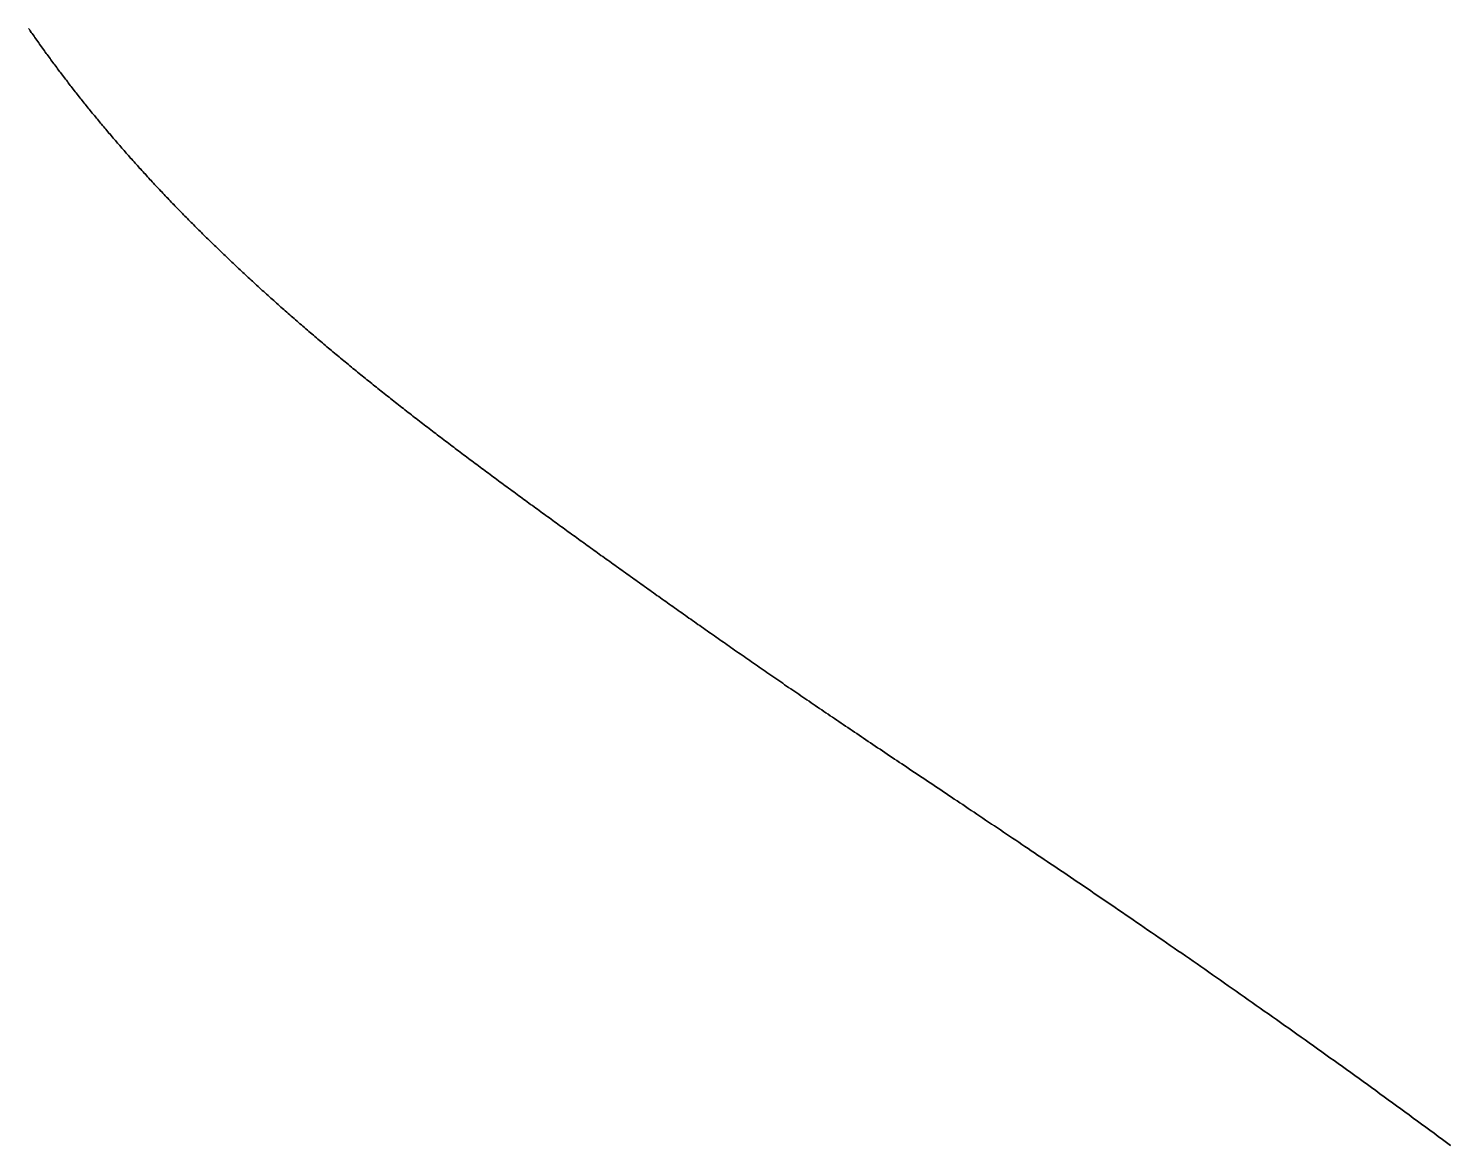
# Model space of a CAD drawing. Header units: inches. Extents: x 130170 to 284068, y 377793 to 804530.
# Drawn here: x 260349.01 to 260383.85, y 748316.28 to 748343.65 of the extents above; entities that cross this region are included whole.
import ezdxf

# ---------------------------------------------------------------- set-up
doc = ezdxf.new("R2010")
doc.units = ezdxf.units.IN
doc.header["$MEASUREMENT"] = 0
doc.layers.add('muni_il', color=7, linetype='Continuous')

msp = doc.modelspace()

# ---------------------------------------------------------------- linework, layer by layer
at = {"layer": 'muni_il'}
for points in [[(260383.85, 748316.282), (260383.748, 748316.357), (260383.647, 748316.432), (260383.545, 748316.507), (260383.444, 748316.582), (260383.342, 748316.657), (260383.24, 748316.731), (260383.138, 748316.806), (260383.036, 748316.881), (260382.934, 748316.956), (260382.832, 748317.031), (260382.73, 748317.105), (260382.628, 748317.18), (260382.526, 748317.255), (260382.423, 748317.329), (260382.321, 748317.404), (260382.219, 748317.478), (260382.117, 748317.552), (260382.014, 748317.627), (260381.912, 748317.701), (260381.81, 748317.775), (260381.708, 748317.849), (260381.606, 748317.922), (260381.503, 748317.996), (260381.402, 748318.07), (260381.3, 748318.143), (260381.198, 748318.216), (260381.096, 748318.289), (260380.994, 748318.363), (260380.893, 748318.435), (260380.791, 748318.508), (260380.69, 748318.581), (260380.588, 748318.653), (260380.487, 748318.725), (260380.386, 748318.797), (260380.285, 748318.869), (260380.184, 748318.941), (260380.084, 748319.013), (260379.983, 748319.084), (260379.883, 748319.155), (260379.783, 748319.226), (260379.683, 748319.297), (260379.583, 748319.368), (260379.484, 748319.438), (260379.384, 748319.508), (260379.285, 748319.578), (260379.186, 748319.648), (260379.088, 748319.717), (260378.989, 748319.787), (260378.891, 748319.856), (260378.793, 748319.925), (260378.695, 748319.993), (260378.598, 748320.062), (260378.5, 748320.13), (260378.403, 748320.198), (260378.306, 748320.265), (260378.21, 748320.333), (260378.114, 748320.4), (260378.018, 748320.467), (260377.922, 748320.533), (260377.827, 748320.6), (260377.732, 748320.666), (260377.637, 748320.732), (260377.542, 748320.797), (260377.448, 748320.863), (260377.354, 748320.928), (260377.261, 748320.993), (260377.167, 748321.057), (260377.075, 748321.121), (260376.982, 748321.185), (260376.89, 748321.249), (260376.798, 748321.312), (260376.706, 748321.375), (260376.615, 748321.438), (260376.524, 748321.501), (260376.433, 748321.563), (260376.343, 748321.625), (260376.253, 748321.687), (260376.164, 748321.748), (260376.075, 748321.809), (260375.986, 748321.87), (260375.897, 748321.931), (260375.809, 748321.991), (260375.722, 748322.051), (260375.634, 748322.111), (260375.547, 748322.17), (260375.461, 748322.229), (260375.375, 748322.288), (260375.289, 748322.346), (260375.203, 748322.404), (260375.118, 748322.462), (260375.033, 748322.52), (260374.949, 748322.577), (260374.865, 748322.634), (260374.782, 748322.691), (260374.699, 748322.747), (260374.616, 748322.804), (260374.533, 748322.859), (260374.451, 748322.915), (260374.37, 748322.97), (260374.288, 748323.025), (260374.208, 748323.08), (260374.127, 748323.134), (260374.047, 748323.188), (260373.968, 748323.242), (260373.888, 748323.295), (260373.81, 748323.349), (260373.731, 748323.401), (260373.653, 748323.454), (260373.575, 748323.507), (260373.498, 748323.558), (260373.421, 748323.61), (260373.345, 748323.662), (260373.269, 748323.713), (260373.193, 748323.764), (260373.117, 748323.815), (260373.042, 748323.865), (260372.968, 748323.915), (260372.894, 748323.965), (260372.82, 748324.015), (260372.747, 748324.064), (260372.673, 748324.113), (260372.601, 748324.161), (260372.528, 748324.21), (260372.457, 748324.258), (260372.385, 748324.306), (260372.314, 748324.354), (260372.243, 748324.401), (260372.173, 748324.448), (260372.103, 748324.495), (260372.033, 748324.542), (260371.964, 748324.588), (260371.895, 748324.635), (260371.826, 748324.68), (260371.758, 748324.726), (260371.69, 748324.772), (260371.623, 748324.817), (260371.556, 748324.862), (260371.489, 748324.906), (260371.423, 748324.951), (260371.357, 748324.995), (260371.291, 748325.039), (260371.225, 748325.083), (260371.16, 748325.126), (260371.096, 748325.17), (260371.031, 748325.213), (260370.967, 748325.256), (260370.904, 748325.298), (260370.84, 748325.341), (260370.777, 748325.383), (260370.715, 748325.425), (260370.652, 748325.467), (260370.59, 748325.508), (260370.528, 748325.55), (260370.467, 748325.591), (260370.406, 748325.632), (260370.345, 748325.672), (260370.285, 748325.713), (260370.224, 748325.753), (260370.164, 748325.794), (260370.105, 748325.833), (260370.046, 748325.873), (260369.987, 748325.913), (260369.928, 748325.952), (260369.869, 748325.992), (260369.811, 748326.031), (260369.753, 748326.07), (260369.696, 748326.108), (260369.638, 748326.147), (260369.581, 748326.185), (260369.524, 748326.224), (260369.468, 748326.262), (260369.412, 748326.299), (260369.355, 748326.337), (260369.3, 748326.375), (260369.244, 748326.412), (260369.189, 748326.45), (260369.134, 748326.487), (260369.079, 748326.524), (260369.025, 748326.561), (260368.97, 748326.597), (260368.916, 748326.634), (260368.862, 748326.67), (260368.809, 748326.706), (260368.755, 748326.743), (260368.702, 748326.779), (260368.649, 748326.815), (260368.597, 748326.85), (260368.544, 748326.886), (260368.492, 748326.921), (260368.44, 748326.957), (260368.388, 748326.992), (260368.336, 748327.027), (260368.284, 748327.062), (260368.233, 748327.097), (260368.182, 748327.132), (260368.131, 748327.167), (260368.08, 748327.201), (260368.03, 748327.236), (260367.979, 748327.27), (260367.929, 748327.305), (260367.879, 748327.339), (260367.829, 748327.373), (260367.78, 748327.407), (260367.73, 748327.441), (260367.681, 748327.475), (260367.631, 748327.508), (260367.582, 748327.542), (260367.533, 748327.575), (260367.485, 748327.609), (260367.436, 748327.642), (260367.388, 748327.675), (260367.339, 748327.709), (260367.291, 748327.742), (260367.243, 748327.775), (260367.195, 748327.808), (260367.147, 748327.841), (260367.1, 748327.874), (260367.052, 748327.907), (260367.005, 748327.939), (260366.958, 748327.972), (260366.911, 748328.004), (260366.864, 748328.037), (260366.817, 748328.069), (260366.77, 748328.102), (260366.723, 748328.134), (260366.677, 748328.167), (260366.63, 748328.199), (260366.584, 748328.231), (260366.537, 748328.263), (260366.491, 748328.295), (260366.445, 748328.327), (260366.399, 748328.359), (260366.354, 748328.391), (260366.308, 748328.423), (260366.262, 748328.455), (260366.217, 748328.487), (260366.171, 748328.518), (260366.126, 748328.55), (260366.08, 748328.582), (260366.035, 748328.613), (260365.99, 748328.645), (260365.945, 748328.676), (260365.9, 748328.708), (260365.855, 748328.739), (260365.81, 748328.771), (260365.765, 748328.802), (260365.72, 748328.834), (260365.676, 748328.865), (260365.631, 748328.896), (260365.587, 748328.928), (260365.542, 748328.959), (260365.498, 748328.99), (260365.453, 748329.021), (260365.409, 748329.052), (260365.365, 748329.083), (260365.321, 748329.115), (260365.276, 748329.146), (260365.233, 748329.177), (260365.189, 748329.208), (260365.145, 748329.239), (260365.101, 748329.27), (260365.057, 748329.301), (260365.013, 748329.332), (260364.969, 748329.363), (260364.925, 748329.394), (260364.882, 748329.425), (260364.838, 748329.456), (260364.794, 748329.487), (260364.751, 748329.517), (260364.707, 748329.548), (260364.664, 748329.579), (260364.62, 748329.61), (260364.577, 748329.641), (260364.534, 748329.672), (260364.49, 748329.702), (260364.447, 748329.733), (260364.404, 748329.764), (260364.36, 748329.795), (260364.317, 748329.825), (260364.274, 748329.856), (260364.231, 748329.887), (260364.188, 748329.918), (260364.145, 748329.948), (260364.102, 748329.979), (260364.059, 748330.01), (260364.016, 748330.04), (260363.973, 748330.071), (260363.93, 748330.102), (260363.887, 748330.132), (260363.844, 748330.163), (260363.801, 748330.194), (260363.758, 748330.224), (260363.715, 748330.255), (260363.673, 748330.285), (260363.63, 748330.316), (260363.587, 748330.347), (260363.544, 748330.377), (260363.502, 748330.408), (260363.459, 748330.438), (260363.416, 748330.469), (260363.374, 748330.5), (260363.331, 748330.53), (260363.288, 748330.561), (260363.246, 748330.591), (260363.203, 748330.622), (260363.161, 748330.652), (260363.118, 748330.683), (260363.076, 748330.714), (260363.033, 748330.744), (260362.991, 748330.775), (260362.948, 748330.805), (260362.906, 748330.836), (260362.864, 748330.866), (260362.821, 748330.897), (260362.779, 748330.927), (260362.737, 748330.958), (260362.694, 748330.988), (260362.652, 748331.019), (260362.61, 748331.049), (260362.567, 748331.08), (260362.525, 748331.11), (260362.483, 748331.141), (260362.441, 748331.171), (260362.399, 748331.202), (260362.357, 748331.232), (260362.314, 748331.263), (260362.272, 748331.293), (260362.23, 748331.323), (260362.188, 748331.354), (260362.146, 748331.385), (260362.104, 748331.415), (260362.062, 748331.445), (260362.02, 748331.476), (260361.978, 748331.506), (260361.936, 748331.537), (260361.894, 748331.567), (260361.852, 748331.598), (260361.81, 748331.628), (260361.769, 748331.659), (260361.727, 748331.689), (260361.685, 748331.72), (260361.643, 748331.75), (260361.601, 748331.78), (260361.56, 748331.811), (260361.518, 748331.841), (260361.476, 748331.872), (260361.434, 748331.902), (260361.393, 748331.933), (260361.351, 748331.963), (260361.309, 748331.993), (260361.268, 748332.024), (260361.226, 748332.054), (260361.185, 748332.085), (260361.143, 748332.115), (260361.102, 748332.145), (260361.06, 748332.176), (260361.019, 748332.206), (260360.977, 748332.237), (260360.936, 748332.267), (260360.895, 748332.297), (260360.853, 748332.328), (260360.812, 748332.358), (260360.771, 748332.389), (260360.729, 748332.419), (260360.688, 748332.45), (260360.647, 748332.48), (260360.606, 748332.51), (260360.565, 748332.541), (260360.523, 748332.571), (260360.482, 748332.602), (260360.441, 748332.632), (260360.4, 748332.662), (260360.359, 748332.693), (260360.318, 748332.723), (260360.277, 748332.754), (260360.236, 748332.784), (260360.195, 748332.814), (260360.155, 748332.845), (260360.114, 748332.875), (260360.073, 748332.906), (260360.032, 748332.936), (260359.991, 748332.967), (260359.951, 748332.997), (260359.91, 748333.027), (260359.869, 748333.058), (260359.828, 748333.088), (260359.788, 748333.119), (260359.747, 748333.149), (260359.707, 748333.179), (260359.666, 748333.21), (260359.626, 748333.24), (260359.585, 748333.271), (260359.545, 748333.301), (260359.505, 748333.332), (260359.464, 748333.362), (260359.424, 748333.393), (260359.384, 748333.423), (260359.343, 748333.454), (260359.303, 748333.484), (260359.263, 748333.514), (260359.223, 748333.545), (260359.183, 748333.575), (260359.143, 748333.606), (260359.103, 748333.636), (260359.063, 748333.667), (260359.023, 748333.697), (260358.983, 748333.728), (260358.943, 748333.758), (260358.903, 748333.789), (260358.863, 748333.819), (260358.823, 748333.85), (260358.783, 748333.881), (260358.744, 748333.911), (260358.704, 748333.942), (260358.664, 748333.972), (260358.625, 748334.003), (260358.585, 748334.033), (260358.545, 748334.064), (260358.506, 748334.095), (260358.466, 748334.125), (260358.427, 748334.156), (260358.388, 748334.186), (260358.348, 748334.217), (260358.309, 748334.248), (260358.27, 748334.278), (260358.23, 748334.309), (260358.191, 748334.34), (260358.152, 748334.37), (260358.113, 748334.401), (260358.073, 748334.432), (260358.034, 748334.462), (260357.995, 748334.493), (260357.956, 748334.524), (260357.917, 748334.554), (260357.879, 748334.585), (260357.84, 748334.616), (260357.801, 748334.647), (260357.762, 748334.678), (260357.723, 748334.708), (260357.684, 748334.739), (260357.646, 748334.77), (260357.607, 748334.801), (260357.569, 748334.831), (260357.53, 748334.862), (260357.491, 748334.893), (260357.453, 748334.924), (260357.415, 748334.955), (260357.376, 748334.986), (260357.338, 748335.017), (260357.299, 748335.048), (260357.261, 748335.079), (260357.223, 748335.11), (260357.185, 748335.14), (260357.146, 748335.171), (260357.108, 748335.202), (260357.07, 748335.233), (260357.032, 748335.264), (260356.994, 748335.295), (260356.956, 748335.326), (260356.918, 748335.357), (260356.881, 748335.388), (260356.843, 748335.42), (260356.805, 748335.451), (260356.767, 748335.482), (260356.73, 748335.513), (260356.692, 748335.544), (260356.654, 748335.575), (260356.617, 748335.606), (260356.579, 748335.637), (260356.542, 748335.668), (260356.505, 748335.699), (260356.467, 748335.731), (260356.43, 748335.762), (260356.393, 748335.793), (260356.355, 748335.824), (260356.318, 748335.855), (260356.281, 748335.887), (260356.244, 748335.918), (260356.207, 748335.949), (260356.17, 748335.98), (260356.133, 748336.012), (260356.096, 748336.043), (260356.06, 748336.074), (260356.023, 748336.106), (260355.986, 748336.137), (260355.949, 748336.168), (260355.913, 748336.199), (260355.876, 748336.231), (260355.84, 748336.262), (260355.803, 748336.294), (260355.767, 748336.325), (260355.73, 748336.356), (260355.694, 748336.388), (260355.658, 748336.419), (260355.622, 748336.45), (260355.586, 748336.482), (260355.549, 748336.513), (260355.513, 748336.545), (260355.478, 748336.576), (260355.442, 748336.607), (260355.406, 748336.639), (260355.37, 748336.67), (260355.334, 748336.702), (260355.298, 748336.733), (260355.263, 748336.765), (260355.227, 748336.796), (260355.192, 748336.828), (260355.156, 748336.859), (260355.121, 748336.891), (260355.085, 748336.922), (260355.05, 748336.954), (260355.015, 748336.985), (260354.98, 748337.017), (260354.945, 748337.048), (260354.91, 748337.08), (260354.875, 748337.111), (260354.84, 748337.143), (260354.805, 748337.174), (260354.77, 748337.206), (260354.735, 748337.237), (260354.701, 748337.269), (260354.666, 748337.3), (260354.632, 748337.332), (260354.597, 748337.363), (260354.563, 748337.395), (260354.528, 748337.426), (260354.494, 748337.458), (260354.46, 748337.489), (260354.426, 748337.521), (260354.392, 748337.552), (260354.358, 748337.584), (260354.324, 748337.615), (260354.29, 748337.647), (260354.256, 748337.678), (260354.222, 748337.71), (260354.189, 748337.741), (260354.155, 748337.773), (260354.121, 748337.804), (260354.088, 748337.836), (260354.055, 748337.867), (260354.021, 748337.899), (260353.988, 748337.93), (260353.955, 748337.962), (260353.922, 748337.993), (260353.889, 748338.025), (260353.856, 748338.056), (260353.823, 748338.088), (260353.79, 748338.119), (260353.757, 748338.151), (260353.724, 748338.182), (260353.692, 748338.213), (260353.659, 748338.245), (260353.627, 748338.276), (260353.594, 748338.308), (260353.562, 748338.339), (260353.53, 748338.37), (260353.497, 748338.402), (260353.465, 748338.433), (260353.433, 748338.464), (260353.401, 748338.496), (260353.369, 748338.527), (260353.337, 748338.558), (260353.306, 748338.59), (260353.274, 748338.621), (260353.242, 748338.652), (260353.211, 748338.684), (260353.179, 748338.715), (260353.148, 748338.746), (260353.117, 748338.777), (260353.086, 748338.809), (260353.054, 748338.84), (260353.023, 748338.871), (260352.992, 748338.902), (260352.961, 748338.933), (260352.93, 748338.965), (260352.9, 748338.996), (260352.869, 748339.027), (260352.838, 748339.058), (260352.808, 748339.089), (260352.777, 748339.121), (260352.747, 748339.152), (260352.717, 748339.183), (260352.686, 748339.214), (260352.656, 748339.245), (260352.626, 748339.276), (260352.596, 748339.307), (260352.566, 748339.338), (260352.536, 748339.369), (260352.506, 748339.4), (260352.477, 748339.431), (260352.447, 748339.462), (260352.417, 748339.493), (260352.388, 748339.524), (260352.358, 748339.555), (260352.329, 748339.586), (260352.3, 748339.617), (260352.271, 748339.648), (260352.241, 748339.679), (260352.213, 748339.71), (260352.184, 748339.74), (260352.155, 748339.771), (260352.126, 748339.802), (260352.097, 748339.833), (260352.068, 748339.864), (260352.04, 748339.895), (260352.011, 748339.926), (260351.983, 748339.956), (260351.954, 748339.987), (260351.926, 748340.018), (260351.898, 748340.049), (260351.87, 748340.08), (260351.841, 748340.11), (260351.813, 748340.141), (260351.785, 748340.172), (260351.758, 748340.203), (260351.73, 748340.233), (260351.702, 748340.264), (260351.674, 748340.295), (260351.647, 748340.325), (260351.619, 748340.356), (260351.592, 748340.387), (260351.564, 748340.417), (260351.537, 748340.448), (260351.51, 748340.479), (260351.482, 748340.509), (260351.455, 748340.54), (260351.428, 748340.571), (260351.401, 748340.601), (260351.374, 748340.632), (260351.347, 748340.662), (260351.321, 748340.693), (260351.294, 748340.724), (260351.267, 748340.754), (260351.241, 748340.785), (260351.214, 748340.816), (260351.188, 748340.846), (260351.161, 748340.877), (260351.135, 748340.907), (260351.109, 748340.938), (260351.082, 748340.968), (260351.056, 748340.999), (260351.03, 748341.03), (260351.004, 748341.06), (260350.978, 748341.091), (260350.952, 748341.121), (260350.926, 748341.152), (260350.9, 748341.183), (260350.875, 748341.213), (260350.849, 748341.244), (260350.823, 748341.274), (260350.798, 748341.305), (260350.772, 748341.336), (260350.747, 748341.366), (260350.721, 748341.397), (260350.696, 748341.428), (260350.671, 748341.458), (260350.645, 748341.489), (260350.62, 748341.52), (260350.595, 748341.55), (260350.57, 748341.581), (260350.545, 748341.612), (260350.52, 748341.642), (260350.495, 748341.673), (260350.47, 748341.704), (260350.445, 748341.734), (260350.421, 748341.765), (260350.396, 748341.796), (260350.371, 748341.827), (260350.347, 748341.858), (260350.322, 748341.888), (260350.297, 748341.919), (260350.273, 748341.95), (260350.248, 748341.981), (260350.224, 748342.012), (260350.2, 748342.043), (260350.175, 748342.073), (260350.151, 748342.104), (260350.127, 748342.135), (260350.103, 748342.166), (260350.079, 748342.197), (260350.054, 748342.228), (260350.03, 748342.259), (260350.006, 748342.29), (260349.982, 748342.321), (260349.959, 748342.353), (260349.935, 748342.384), (260349.911, 748342.415), (260349.887, 748342.446), (260349.863, 748342.477), (260349.839, 748342.508), (260349.816, 748342.54), (260349.792, 748342.571), (260349.768, 748342.602), (260349.745, 748342.634), (260349.721, 748342.665), (260349.698, 748342.696), (260349.674, 748342.728), (260349.651, 748342.759), (260349.627, 748342.791), (260349.604, 748342.822), (260349.581, 748342.854), (260349.557, 748342.886), (260349.534, 748342.917), (260349.511, 748342.949), (260349.487, 748342.981), (260349.464, 748343.013), (260349.441, 748343.044), (260349.418, 748343.076), (260349.395, 748343.108), (260349.372, 748343.14), (260349.349, 748343.172), (260349.326, 748343.204), (260349.303, 748343.236), (260349.28, 748343.268), (260349.257, 748343.3), (260349.234, 748343.333), (260349.211, 748343.365), (260349.188, 748343.397), (260349.165, 748343.43), (260349.142, 748343.462), (260349.119, 748343.494), (260349.097, 748343.527), (260349.074, 748343.559), (260349.051, 748343.592), (260349.028, 748343.625), (260349.006, 748343.657)], [(260349.006, 748343.657), (260349.028, 748343.625), (260349.051, 748343.592), (260349.074, 748343.559), (260349.097, 748343.527), (260349.119, 748343.494), (260349.142, 748343.462), (260349.165, 748343.43), (260349.188, 748343.397), (260349.211, 748343.365), (260349.234, 748343.333), (260349.257, 748343.3), (260349.28, 748343.268), (260349.303, 748343.236), (260349.326, 748343.204), (260349.349, 748343.172), (260349.372, 748343.14), (260349.395, 748343.108), (260349.418, 748343.076), (260349.441, 748343.044), (260349.464, 748343.013), (260349.487, 748342.981), (260349.511, 748342.949), (260349.534, 748342.917), (260349.557, 748342.886), (260349.581, 748342.854), (260349.604, 748342.822), (260349.627, 748342.791), (260349.651, 748342.759), (260349.674, 748342.728), (260349.698, 748342.696), (260349.721, 748342.665), (260349.745, 748342.634), (260349.768, 748342.602), (260349.792, 748342.571), (260349.816, 748342.54), (260349.839, 748342.508), (260349.863, 748342.477), (260349.887, 748342.446), (260349.911, 748342.415), (260349.935, 748342.384), (260349.959, 748342.353), (260349.982, 748342.321), (260350.006, 748342.29), (260350.03, 748342.259), (260350.054, 748342.228), (260350.079, 748342.197), (260350.103, 748342.166), (260350.127, 748342.135), (260350.151, 748342.104), (260350.175, 748342.073), (260350.2, 748342.043), (260350.224, 748342.012), (260350.248, 748341.981), (260350.273, 748341.95), (260350.297, 748341.919), (260350.322, 748341.888), (260350.347, 748341.858), (260350.371, 748341.827), (260350.396, 748341.796), (260350.421, 748341.765), (260350.445, 748341.734), (260350.47, 748341.704), (260350.495, 748341.673), (260350.52, 748341.642), (260350.545, 748341.612), (260350.57, 748341.581), (260350.595, 748341.55), (260350.62, 748341.52), (260350.645, 748341.489), (260350.671, 748341.458), (260350.696, 748341.428), (260350.721, 748341.397), (260350.747, 748341.366), (260350.772, 748341.336), (260350.798, 748341.305), (260350.823, 748341.274), (260350.849, 748341.244), (260350.875, 748341.213), (260350.9, 748341.183), (260350.926, 748341.152), (260350.952, 748341.121), (260350.978, 748341.091), (260351.004, 748341.06), (260351.03, 748341.03), (260351.056, 748340.999), (260351.082, 748340.968), (260351.109, 748340.938), (260351.135, 748340.907), (260351.161, 748340.877), (260351.188, 748340.846), (260351.214, 748340.816), (260351.241, 748340.785), (260351.267, 748340.754), (260351.294, 748340.724), (260351.321, 748340.693), (260351.347, 748340.662), (260351.374, 748340.632), (260351.401, 748340.601), (260351.428, 748340.571), (260351.455, 748340.54), (260351.482, 748340.509), (260351.51, 748340.479), (260351.537, 748340.448), (260351.564, 748340.417), (260351.592, 748340.387), (260351.619, 748340.356), (260351.647, 748340.325), (260351.674, 748340.295), (260351.702, 748340.264), (260351.73, 748340.233), (260351.758, 748340.203), (260351.785, 748340.172), (260351.813, 748340.141), (260351.841, 748340.11), (260351.87, 748340.08), (260351.898, 748340.049), (260351.926, 748340.018), (260351.954, 748339.987), (260351.983, 748339.956), (260352.011, 748339.926), (260352.04, 748339.895), (260352.068, 748339.864), (260352.097, 748339.833), (260352.126, 748339.802), (260352.155, 748339.771), (260352.184, 748339.74), (260352.213, 748339.71), (260352.241, 748339.679), (260352.271, 748339.648), (260352.3, 748339.617), (260352.329, 748339.586), (260352.358, 748339.555), (260352.388, 748339.524), (260352.417, 748339.493), (260352.447, 748339.462), (260352.477, 748339.431), (260352.506, 748339.4), (260352.536, 748339.369), (260352.566, 748339.338), (260352.596, 748339.307), (260352.626, 748339.276), (260352.656, 748339.245), (260352.686, 748339.214), (260352.717, 748339.183), (260352.747, 748339.152), (260352.777, 748339.121), (260352.808, 748339.089), (260352.838, 748339.058), (260352.869, 748339.027), (260352.9, 748338.996), (260352.93, 748338.965), (260352.961, 748338.933), (260352.992, 748338.902), (260353.023, 748338.871), (260353.054, 748338.84), (260353.086, 748338.809), (260353.117, 748338.777), (260353.148, 748338.746), (260353.179, 748338.715), (260353.211, 748338.684), (260353.242, 748338.652), (260353.274, 748338.621), (260353.306, 748338.59), (260353.337, 748338.558), (260353.369, 748338.527), (260353.401, 748338.496), (260353.433, 748338.464), (260353.465, 748338.433), (260353.497, 748338.402), (260353.53, 748338.37), (260353.562, 748338.339), (260353.594, 748338.308), (260353.627, 748338.276), (260353.659, 748338.245), (260353.692, 748338.213), (260353.724, 748338.182), (260353.757, 748338.151), (260353.79, 748338.119), (260353.823, 748338.088), (260353.856, 748338.056), (260353.889, 748338.025), (260353.922, 748337.993), (260353.955, 748337.962), (260353.988, 748337.93), (260354.021, 748337.899), (260354.055, 748337.867), (260354.088, 748337.836), (260354.121, 748337.804), (260354.155, 748337.773), (260354.189, 748337.741), (260354.222, 748337.71), (260354.256, 748337.678), (260354.29, 748337.647), (260354.324, 748337.615), (260354.358, 748337.584), (260354.392, 748337.552), (260354.426, 748337.521), (260354.46, 748337.489), (260354.494, 748337.458), (260354.528, 748337.426), (260354.563, 748337.395), (260354.597, 748337.363), (260354.632, 748337.332), (260354.666, 748337.3), (260354.701, 748337.269), (260354.735, 748337.237), (260354.77, 748337.206), (260354.805, 748337.174), (260354.84, 748337.143), (260354.875, 748337.111), (260354.91, 748337.08), (260354.945, 748337.048), (260354.98, 748337.017), (260355.015, 748336.985), (260355.05, 748336.954), (260355.085, 748336.922), (260355.121, 748336.891), (260355.156, 748336.859), (260355.192, 748336.828), (260355.227, 748336.796), (260355.263, 748336.765), (260355.298, 748336.733), (260355.334, 748336.702), (260355.37, 748336.67), (260355.406, 748336.639), (260355.442, 748336.607), (260355.478, 748336.576), (260355.513, 748336.545), (260355.549, 748336.513), (260355.586, 748336.482), (260355.622, 748336.45), (260355.658, 748336.419), (260355.694, 748336.388), (260355.73, 748336.356), (260355.767, 748336.325), (260355.803, 748336.294), (260355.84, 748336.262), (260355.876, 748336.231), (260355.913, 748336.199), (260355.949, 748336.168), (260355.986, 748336.137), (260356.023, 748336.106), (260356.06, 748336.074), (260356.096, 748336.043), (260356.133, 748336.012), (260356.17, 748335.98), (260356.207, 748335.949), (260356.244, 748335.918), (260356.281, 748335.887), (260356.318, 748335.855), (260356.355, 748335.824), (260356.393, 748335.793), (260356.43, 748335.762), (260356.467, 748335.731), (260356.505, 748335.699), (260356.542, 748335.668), (260356.579, 748335.637), (260356.617, 748335.606), (260356.654, 748335.575), (260356.692, 748335.544), (260356.73, 748335.513), (260356.767, 748335.482), (260356.805, 748335.451), (260356.843, 748335.42), (260356.881, 748335.388), (260356.918, 748335.357), (260356.956, 748335.326), (260356.994, 748335.295), (260357.032, 748335.264), (260357.07, 748335.233), (260357.108, 748335.202), (260357.146, 748335.171), (260357.185, 748335.14), (260357.223, 748335.11), (260357.261, 748335.079), (260357.299, 748335.048), (260357.338, 748335.017), (260357.376, 748334.986), (260357.415, 748334.955), (260357.453, 748334.924), (260357.491, 748334.893), (260357.53, 748334.862), (260357.569, 748334.831), (260357.607, 748334.801), (260357.646, 748334.77), (260357.684, 748334.739), (260357.723, 748334.708), (260357.762, 748334.678), (260357.801, 748334.647), (260357.84, 748334.616), (260357.879, 748334.585), (260357.917, 748334.554), (260357.956, 748334.524), (260357.995, 748334.493), (260358.034, 748334.462), (260358.073, 748334.432), (260358.113, 748334.401), (260358.152, 748334.37), (260358.191, 748334.34), (260358.23, 748334.309), (260358.27, 748334.278), (260358.309, 748334.248), (260358.348, 748334.217), (260358.388, 748334.186), (260358.427, 748334.156), (260358.466, 748334.125), (260358.506, 748334.095), (260358.545, 748334.064), (260358.585, 748334.033), (260358.625, 748334.003), (260358.664, 748333.972), (260358.704, 748333.942), (260358.744, 748333.911), (260358.783, 748333.881), (260358.823, 748333.85), (260358.863, 748333.819), (260358.903, 748333.789), (260358.943, 748333.758), (260358.983, 748333.728), (260359.023, 748333.697), (260359.063, 748333.667), (260359.103, 748333.636), (260359.143, 748333.606), (260359.183, 748333.575), (260359.223, 748333.545), (260359.263, 748333.514), (260359.303, 748333.484), (260359.343, 748333.454), (260359.384, 748333.423), (260359.424, 748333.393), (260359.464, 748333.362), (260359.505, 748333.332), (260359.545, 748333.301), (260359.585, 748333.271), (260359.626, 748333.24), (260359.666, 748333.21), (260359.707, 748333.179), (260359.747, 748333.149), (260359.788, 748333.119), (260359.828, 748333.088), (260359.869, 748333.058), (260359.91, 748333.027), (260359.951, 748332.997), (260359.991, 748332.967), (260360.032, 748332.936), (260360.073, 748332.906), (260360.114, 748332.875), (260360.155, 748332.845), (260360.195, 748332.814), (260360.236, 748332.784), (260360.277, 748332.754), (260360.318, 748332.723), (260360.359, 748332.693), (260360.4, 748332.662), (260360.441, 748332.632), (260360.482, 748332.602), (260360.523, 748332.571), (260360.565, 748332.541), (260360.606, 748332.51), (260360.647, 748332.48), (260360.688, 748332.45), (260360.729, 748332.419), (260360.771, 748332.389), (260360.812, 748332.358), (260360.853, 748332.328), (260360.895, 748332.297), (260360.936, 748332.267), (260360.977, 748332.237), (260361.019, 748332.206), (260361.06, 748332.176), (260361.102, 748332.145), (260361.143, 748332.115), (260361.185, 748332.085), (260361.226, 748332.054), (260361.268, 748332.024), (260361.309, 748331.993), (260361.351, 748331.963), (260361.393, 748331.933), (260361.434, 748331.902), (260361.476, 748331.872), (260361.518, 748331.841), (260361.56, 748331.811), (260361.601, 748331.78), (260361.643, 748331.75), (260361.685, 748331.72), (260361.727, 748331.689), (260361.769, 748331.659), (260361.81, 748331.628), (260361.852, 748331.598), (260361.894, 748331.567), (260361.936, 748331.537), (260361.978, 748331.506), (260362.02, 748331.476), (260362.062, 748331.445), (260362.104, 748331.415), (260362.146, 748331.385), (260362.188, 748331.354), (260362.23, 748331.323), (260362.272, 748331.293), (260362.314, 748331.263), (260362.357, 748331.232), (260362.399, 748331.202), (260362.441, 748331.171), (260362.483, 748331.141), (260362.525, 748331.11), (260362.567, 748331.08), (260362.61, 748331.049), (260362.652, 748331.019), (260362.694, 748330.988), (260362.737, 748330.958), (260362.779, 748330.927), (260362.821, 748330.897), (260362.864, 748330.866), (260362.906, 748330.836), (260362.948, 748330.805), (260362.991, 748330.775), (260363.033, 748330.744), (260363.076, 748330.714), (260363.118, 748330.683), (260363.161, 748330.652), (260363.203, 748330.622), (260363.246, 748330.591), (260363.288, 748330.561), (260363.331, 748330.53), (260363.374, 748330.5), (260363.416, 748330.469), (260363.459, 748330.438), (260363.502, 748330.408), (260363.544, 748330.377), (260363.587, 748330.347), (260363.63, 748330.316), (260363.673, 748330.285), (260363.715, 748330.255), (260363.758, 748330.224), (260363.801, 748330.194), (260363.844, 748330.163), (260363.887, 748330.132), (260363.93, 748330.102), (260363.973, 748330.071), (260364.016, 748330.04), (260364.059, 748330.01), (260364.102, 748329.979), (260364.145, 748329.948), (260364.188, 748329.918), (260364.231, 748329.887), (260364.274, 748329.856), (260364.317, 748329.825), (260364.36, 748329.795), (260364.404, 748329.764), (260364.447, 748329.733), (260364.49, 748329.702), (260364.534, 748329.672), (260364.577, 748329.641), (260364.62, 748329.61), (260364.664, 748329.579), (260364.707, 748329.548), (260364.751, 748329.517), (260364.794, 748329.487), (260364.838, 748329.456), (260364.882, 748329.425), (260364.925, 748329.394), (260364.969, 748329.363), (260365.013, 748329.332), (260365.057, 748329.301), (260365.101, 748329.27), (260365.145, 748329.239), (260365.189, 748329.208), (260365.233, 748329.177), (260365.276, 748329.146), (260365.321, 748329.115), (260365.365, 748329.083), (260365.409, 748329.052), (260365.453, 748329.021), (260365.498, 748328.99), (260365.542, 748328.959), (260365.587, 748328.928), (260365.631, 748328.896), (260365.676, 748328.865), (260365.72, 748328.834), (260365.765, 748328.802), (260365.81, 748328.771), (260365.855, 748328.739), (260365.9, 748328.708), (260365.945, 748328.676), (260365.99, 748328.645), (260366.035, 748328.613), (260366.08, 748328.582), (260366.126, 748328.55), (260366.171, 748328.518), (260366.217, 748328.487), (260366.262, 748328.455), (260366.308, 748328.423), (260366.354, 748328.391), (260366.399, 748328.359), (260366.445, 748328.327), (260366.491, 748328.295), (260366.537, 748328.263), (260366.584, 748328.231), (260366.63, 748328.199), (260366.677, 748328.167), (260366.723, 748328.134), (260366.77, 748328.102), (260366.817, 748328.069), (260366.864, 748328.037), (260366.911, 748328.004), (260366.958, 748327.972), (260367.005, 748327.939), (260367.052, 748327.907), (260367.1, 748327.874), (260367.147, 748327.841), (260367.195, 748327.808), (260367.243, 748327.775), (260367.291, 748327.742), (260367.339, 748327.709), (260367.388, 748327.675), (260367.436, 748327.642), (260367.485, 748327.609), (260367.533, 748327.575), (260367.582, 748327.542), (260367.631, 748327.508), (260367.681, 748327.475), (260367.73, 748327.441), (260367.78, 748327.407), (260367.829, 748327.373), (260367.879, 748327.339), (260367.929, 748327.305), (260367.979, 748327.27), (260368.03, 748327.236), (260368.08, 748327.201), (260368.131, 748327.167), (260368.182, 748327.132), (260368.233, 748327.097), (260368.284, 748327.062), (260368.336, 748327.027), (260368.388, 748326.992), (260368.44, 748326.957), (260368.492, 748326.921), (260368.544, 748326.886), (260368.597, 748326.85), (260368.649, 748326.815), (260368.702, 748326.779), (260368.755, 748326.743), (260368.809, 748326.706), (260368.862, 748326.67), (260368.916, 748326.634), (260368.97, 748326.597), (260369.025, 748326.561), (260369.079, 748326.524), (260369.134, 748326.487), (260369.189, 748326.45), (260369.244, 748326.412), (260369.3, 748326.375), (260369.355, 748326.337), (260369.412, 748326.299), (260369.468, 748326.262), (260369.524, 748326.224), (260369.581, 748326.185), (260369.638, 748326.147), (260369.696, 748326.108), (260369.753, 748326.07), (260369.811, 748326.031), (260369.869, 748325.992), (260369.928, 748325.952), (260369.987, 748325.913), (260370.046, 748325.873), (260370.105, 748325.833), (260370.164, 748325.794), (260370.224, 748325.753), (260370.285, 748325.713), (260370.345, 748325.672), (260370.406, 748325.632), (260370.467, 748325.591), (260370.528, 748325.55), (260370.59, 748325.508), (260370.652, 748325.467), (260370.715, 748325.425), (260370.777, 748325.383), (260370.84, 748325.341), (260370.904, 748325.298), (260370.967, 748325.256), (260371.031, 748325.213), (260371.096, 748325.17), (260371.16, 748325.126), (260371.225, 748325.083), (260371.291, 748325.039), (260371.357, 748324.995), (260371.423, 748324.951), (260371.489, 748324.906), (260371.556, 748324.862), (260371.623, 748324.817), (260371.69, 748324.772), (260371.758, 748324.726), (260371.826, 748324.68), (260371.895, 748324.635), (260371.964, 748324.588), (260372.033, 748324.542), (260372.103, 748324.495), (260372.173, 748324.448), (260372.243, 748324.401), (260372.314, 748324.354), (260372.385, 748324.306), (260372.457, 748324.258), (260372.528, 748324.21), (260372.601, 748324.161), (260372.673, 748324.113), (260372.747, 748324.064), (260372.82, 748324.015), (260372.894, 748323.965), (260372.968, 748323.915), (260373.042, 748323.865), (260373.117, 748323.815), (260373.193, 748323.764), (260373.269, 748323.713), (260373.345, 748323.662), (260373.421, 748323.61), (260373.498, 748323.558), (260373.575, 748323.507), (260373.653, 748323.454), (260373.731, 748323.401), (260373.81, 748323.349), (260373.888, 748323.295), (260373.968, 748323.242), (260374.047, 748323.188), (260374.127, 748323.134), (260374.208, 748323.08), (260374.288, 748323.025), (260374.37, 748322.97), (260374.451, 748322.915), (260374.533, 748322.859), (260374.616, 748322.804), (260374.699, 748322.747), (260374.782, 748322.691), (260374.865, 748322.634), (260374.949, 748322.577), (260375.033, 748322.52), (260375.118, 748322.462), (260375.203, 748322.404), (260375.289, 748322.346), (260375.375, 748322.288), (260375.461, 748322.229), (260375.547, 748322.17), (260375.634, 748322.111), (260375.722, 748322.051), (260375.809, 748321.991), (260375.897, 748321.931), (260375.986, 748321.87), (260376.075, 748321.809), (260376.164, 748321.748), (260376.253, 748321.687), (260376.343, 748321.625), (260376.433, 748321.563), (260376.524, 748321.501), (260376.615, 748321.438), (260376.706, 748321.375), (260376.798, 748321.312), (260376.89, 748321.249), (260376.982, 748321.185), (260377.075, 748321.121), (260377.167, 748321.057), (260377.261, 748320.993), (260377.354, 748320.928), (260377.448, 748320.863), (260377.542, 748320.797), (260377.637, 748320.732), (260377.732, 748320.666), (260377.827, 748320.6), (260377.922, 748320.533), (260378.018, 748320.467), (260378.114, 748320.4), (260378.21, 748320.333), (260378.306, 748320.265), (260378.403, 748320.198), (260378.5, 748320.13), (260378.598, 748320.062), (260378.695, 748319.993), (260378.793, 748319.925), (260378.891, 748319.856), (260378.989, 748319.787), (260379.088, 748319.717), (260379.186, 748319.648), (260379.285, 748319.578), (260379.384, 748319.508), (260379.484, 748319.438), (260379.583, 748319.368), (260379.683, 748319.297), (260379.783, 748319.226), (260379.883, 748319.155), (260379.983, 748319.084), (260380.084, 748319.013), (260380.184, 748318.941), (260380.285, 748318.869), (260380.386, 748318.797), (260380.487, 748318.725), (260380.588, 748318.653), (260380.69, 748318.581), (260380.791, 748318.508), (260380.893, 748318.435), (260380.994, 748318.363), (260381.096, 748318.289), (260381.198, 748318.216), (260381.3, 748318.143), (260381.402, 748318.07), (260381.503, 748317.996), (260381.606, 748317.922), (260381.708, 748317.849), (260381.81, 748317.775), (260381.912, 748317.701), (260382.014, 748317.627), (260382.117, 748317.552), (260382.219, 748317.478), (260382.321, 748317.404), (260382.423, 748317.329), (260382.526, 748317.255), (260382.628, 748317.18), (260382.73, 748317.105), (260382.832, 748317.031), (260382.934, 748316.956), (260383.036, 748316.881), (260383.138, 748316.806), (260383.24, 748316.731), (260383.342, 748316.657), (260383.444, 748316.582), (260383.545, 748316.507), (260383.647, 748316.432), (260383.748, 748316.357), (260383.85, 748316.282)]]:
    msp.add_lwpolyline(points, dxfattribs=at)

doc.saveas('drawing.dxf')
